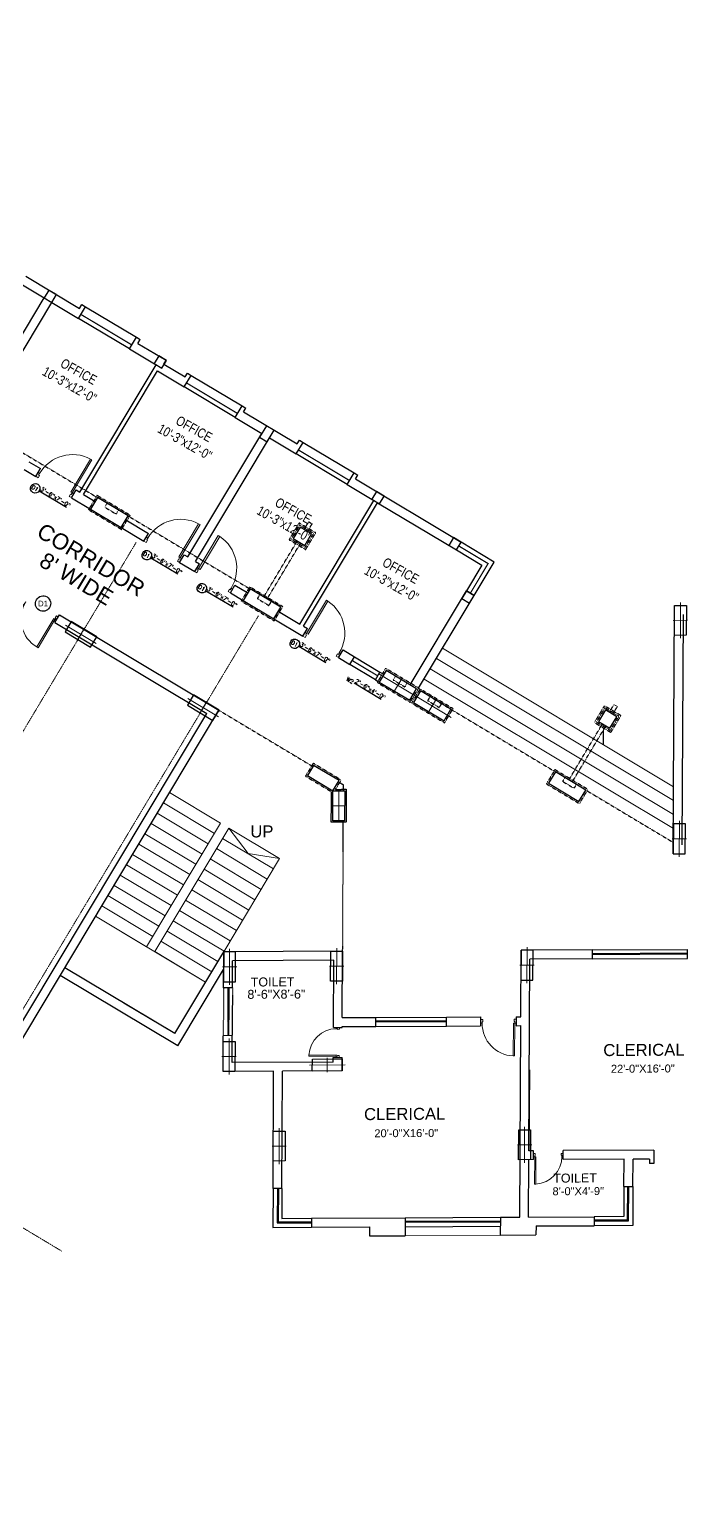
# Model space of a CAD drawing. Header units: inches. Extents: x -110725 to 51121, y 8404 to 44825.
# Drawn here: x -48160 to -47502, y 43109 to 44575 of the extents above; entities that cross this region are included whole.
import ezdxf
from ezdxf.enums import TextEntityAlignment as Align

# ---------------------------------------------------------------- set-up
doc = ezdxf.new("R2010")
doc.units = ezdxf.units.IN
doc.header["$LTSCALE"] = 0.1
doc.header["$MEASUREMENT"] = 0
doc.linetypes.add('CENTER', pattern=[2, 1.25, -0.25, 0.25, -0.25])
doc.linetypes.add('DASHED2', pattern=[0.375, 0.25, -0.125])
doc.layers.get('0').update_dxf_attribs({"color": 1, "lineweight": 0})
for name, color, linetype in [('COL', 6, 'Continuous'), ('GF', 1, 'Continuous'), ('GFT', 4, 'Continuous'), ('GFW', 5, 'Continuous')]:
    doc.layers.add(name, color=color, linetype=linetype)
for name, color, linetype, lineweight in [('dim', 252, 'Continuous', 0), ('DOOR', 32, 'Continuous', 0), ('GRID', 8, 'CENTER', 0), ('HATCH', 5, 'Continuous', 5), ('PROPOSED', 40, 'Continuous', 0), ('stair', 5, 'Continuous', 0)]:
    doc.layers.add(name, color=color, linetype=linetype, lineweight=lineweight)
doc.styles.add('ARIAL', font='arial.ttf')
doc.styles.add('as', font='arial.ttf')
doc.styles.add('ROMAND', font='romand.shx')
doc.styles.add('ROMANS', font='arial.ttf', dxfattribs={"width": 0.8, "height": 15})

# ---------------------------------------------------------------- blocks, each defined once
blk = doc.blocks.new('D-1')
for points in [[(1.5, 34.9), (1.5, 1.9), (3, 1.9), (3, 34.9)], [(2.2, 0.4), (2.2, -1.9), (0, -1.9), (0, 1.9), (1.5, 1.9), (1.5, 0.4)], [(33.7, 0.4), (34.5, 0.4), (34.5, 1.9), (36, 1.9), (36, -1.9), (33.7, -1.9)]]:
    blk.add_lwpolyline(points, close=True)
blk.add_arc((1.5, 1.9), 33, 0, 87.3947)
blk = doc.blocks.new('DD3')
for p, q in [((-70.5, 34.9), (-70.5, 1.9)), ((-70.5, 34.9), (-69, 34.9)), ((-69, 1.9), (-69, 34.9)), ((-1.5, 34.9), (-3, 34.9)), ((-3, 1.9), (-3, 34.9)), ((-1.5, 34.9), (-1.5, 1.9)), ((-72, 1.9), (-72, -1.9)), ((-70.5, 1.9), (-72, 1.9)), ((-69, 1.9), (-70.5, 1.9)), ((-70.5, 0.4), (-70.5, 1.9)), ((-69.8, 0.4), (-70.5, 0.4)), ((-69.8, -1.9), (-69.8, 0.4)), ((-1.5, 1.9), (-3, 1.9)), ((-1.5, 0.4), (-2.2, 0.4)), ((-2.2, 0.4), (-2.2, -1.9)), ((-1.5, 1.9), (-1.5, 0.4)), ((0, 1.9), (-1.5, 1.9)), ((0, -1.9), (0, 1.9)), ((-72, -1.9), (-69.8, -1.9)), ((-2.2, -1.9), (0, -1.9))]:
    blk.add_line(p, q)
for centre, start, end in [((-69, 1.9), 359.9824, 90), ((-3, 1.9), 90, 180.0176)]:
    blk.add_arc(centre, 33, start, end)
blk = doc.blocks.new('D-6-dub')
blk.add_blockref('DD3', (0, 0))

msp = doc.modelspace()

# ---------------------------------------------------------------- hatches: boundary and pattern name
at = {"layer": 'PROPOSED', "linetype": 'Continuous', "extrusion": (-0.132116, 0.079088, 0.988074)}
h = msp.add_hatch(dxfattribs=at)
h.set_pattern_fill('ANSI31', color=256, scale=74.9997, angle=195.91222084, style=0)
h.set_pattern_definition([(240.912221, (-38374.843, 2277.266), (8.1925541, -4.5576286), [])])
h.paths.add_polyline_path([(-13291.73056, -63810.27108), (-13291.59921, -62761.27528), (-13129.60005, -62762.79556), (-13129.73121, -63810.29136)])

# ---------------------------------------------------------------- linework, layer by layer
at = {"layer": 'COL', "extrusion": (-0.132116, 0.079088, 0.988074)}
for p, q in [((-48140.85168, 44314.72081, 87.20032), (-48145.47526, 44306.99929, 87.20015)), ((-48133.22226, 44310.15234, 88.58613), (-48140.85168, 44314.72081, 87.20032)), ((-48145.47526, 44306.99929, 87.20015), (-48137.84584, 44302.43083, 88.58595)), ((-48137.84584, 44302.43083, 88.58595), (-48133.22226, 44310.15234, 88.58613)), ((-48030.8609, 44248.85876, 107.17896), (-48035.48448, 44241.13724, 107.17878)), ((-48035.48448, 44241.13724, 107.17878), (-48027.85506, 44236.56878, 108.56458)), ((-48023.23148, 44244.29029, 108.56476), (-48030.8609, 44248.85876, 107.17896)), ((-48027.85506, 44236.56878, 108.56458), (-48023.23148, 44244.29029, 108.56476)), ((-47923.18199, 44179.1358, 127.1575), (-47930.11737, 44167.55352, 127.15724)), ((-47930.11737, 44167.55352, 127.15724), (-47922.48795, 44162.98506, 128.54304)), ((-47915.55257, 44174.56733, 128.5433), (-47923.18199, 44179.1358, 127.1575)), ((-47922.48795, 44162.98506, 128.54304), (-47915.55257, 44174.56733, 128.5433)), ((-47813.19112, 44113.2739, 147.13613), (-47817.8147, 44105.55238, 147.13596)), ((-47805.5617, 44108.70543, 148.52193), (-47813.19112, 44113.2739, 147.13613)), ((-47810.18528, 44100.98392, 148.52176), (-47805.5617, 44108.70543, 148.52193)), ((-47817.8147, 44105.55238, 147.13596), (-47810.18528, 44100.98392, 148.52176)), ((-47736.26115, 44067.20853, 161.10963), (-47740.88473, 44059.48701, 161.10945)), ((-47728.63173, 44062.64007, 162.49543), (-47736.26115, 44067.20853, 161.10963)), ((-47733.25531, 44054.91855, 162.49525), (-47728.63173, 44062.64007, 162.49543)), ((-47740.88473, 44059.48701, 161.10945), (-47733.25531, 44054.91855, 162.49525)), ((-47723.23586, 44013.95194, 167.11401), (-47727.85945, 44006.23042, 167.11384)), ((-47727.85945, 44006.23042, 167.11384), (-47720.23003, 44001.66196, 168.49964)), ((-47715.60644, 44009.38347, 168.49981), (-47723.23586, 44013.95194, 167.11401)), ((-47720.23003, 44001.66196, 168.49964), (-47715.60644, 44009.38347, 168.49981))]:
    msp.add_line(p, q, dxfattribs=at)
at = {"layer": 'COL', "linetype": 'Continuous', "extrusion": (-0.132116, 0.079088, 0.988074)}
for p, q in [((-47515.38085, 43969.53237, 198.46179), (-47515.22654, 43999.43785, 196.08872)), ((-47515.22654, 43999.43785, 196.08872), (-47503.33194, 43999.50227, 197.674)), ((-47503.33194, 43999.50227, 197.674), (-47503.48625, 43969.59679, 200.04706)), ((-48118.42516, 43983.2413, 116.73131), (-48124.60309, 43972.95383, 116.72869)), ((-48093.01373, 43967.97979, 121.35064), (-48118.42516, 43983.2413, 116.73131)), ((-48124.60309, 43972.95383, 116.72869), (-48099.19166, 43957.69233, 121.34802)), ((-48099.19166, 43957.69233, 121.34802), (-48093.01373, 43967.97979, 121.35064)), ((-47503.48625, 43969.59679, 200.04706), (-47515.38085, 43969.53237, 198.46179)), ((-47803.64928, 43934.47362, 162.72353), (-47810.58466, 43922.89134, 162.72327)), ((-47773.13161, 43916.19975, 168.26673), (-47803.64928, 43934.47362, 162.72353)), ((-47810.58466, 43922.89134, 162.72327), (-47780.06698, 43904.61748, 168.26647)), ((-47780.06698, 43904.61748, 168.26647), (-47773.13161, 43916.19975, 168.26673)), ((-47996.10309, 43909.99114, 138.95012), (-48002.28103, 43899.70367, 138.9475)), ((-47970.69166, 43894.72963, 143.56945), (-47996.10309, 43909.99114, 138.95012)), ((-47769.3169, 43913.91552, 168.95963), (-47776.25227, 43902.33325, 168.95937)), ((-47776.25227, 43902.33325, 168.95937), (-47745.7346, 43884.05938, 174.50258)), ((-47738.79922, 43895.64166, 174.50284), (-47769.3169, 43913.91552, 168.95963)), ((-48002.28103, 43899.70367, 138.9475), (-47976.86959, 43884.44217, 143.56683)), ((-47976.86959, 43884.44217, 143.56683), (-47970.69166, 43894.72963, 143.56945)), ((-47745.7346, 43884.05938, 174.50258), (-47738.79922, 43895.64166, 174.50284)), ((-47876.07327, 43839.57035, 160.63596), (-47882.25236, 43829.28357, 160.63313)), ((-47882.25236, 43829.28357, 160.63313), (-47856.84267, 43814.01916, 165.25246)), ((-47850.66359, 43824.30593, 165.25529), (-47876.07327, 43839.57035, 160.63596)), ((-47856.99698, 43784.11368, 167.62553), (-47856.84267, 43814.01916, 165.25246)), ((-47856.84267, 43814.01916, 165.25246), (-47850.66359, 43824.30593, 165.25529)), ((-47856.84267, 43814.01916, 165.25246), (-47844.94806, 43814.08357, 166.83774)), ((-47844.94806, 43814.08357, 166.83774), (-47845.10237, 43784.1781, 169.2108)), ((-47845.10237, 43784.1781, 169.2108), (-47856.99698, 43784.11368, 167.62553)), ((-47516.35301, 43781.12787, 213.4121), (-47516.50732, 43751.22239, 215.78517)), ((-47504.45841, 43781.19229, 214.99737), (-47516.35301, 43781.12787, 213.4121)), ((-47504.61272, 43751.28681, 217.37044), (-47504.45841, 43781.19229, 214.99737)), ((-47516.50732, 43751.22239, 215.78517), (-47504.61272, 43751.28681, 217.37044)), ((-47966.02242, 43653.09304, 163.53489), (-47966.17673, 43623.18756, 165.90795)), ((-47954.12782, 43653.15746, 165.12016), (-47966.02242, 43653.09304, 163.53489)), ((-47954.28213, 43623.25198, 167.49322), (-47954.12782, 43653.15746, 165.12016)), ((-47859.1253, 43623.76734, 180.17542), (-47858.97098, 43653.67281, 177.80235)), ((-47858.97098, 43653.67281, 177.80235), (-47847.07638, 43653.73723, 179.38762)), ((-47847.07638, 43653.73723, 179.38762), (-47847.23069, 43623.83176, 181.76069)), ((-47668.65732, 43654.70352, 203.16673), (-47668.81163, 43624.79804, 205.5398)), ((-47656.76272, 43654.76794, 204.75201), (-47668.65732, 43654.70352, 203.16673)), ((-47656.91703, 43624.86246, 207.12507), (-47656.76272, 43654.76794, 204.75201)), ((-47966.17673, 43623.18756, 165.90795), (-47954.28213, 43623.25198, 167.49322)), ((-47847.23069, 43623.83176, 181.76069), (-47859.1253, 43623.76734, 180.17542)), ((-47668.81163, 43624.79804, 205.5398), (-47656.91703, 43624.86246, 207.12507)), ((-47966.63967, 43533.47113, 173.02715), (-47966.48535, 43563.37661, 170.65408)), ((-47966.48535, 43563.37661, 170.65408), (-47954.59075, 43563.44103, 172.23936)), ((-47954.59075, 43563.44103, 172.23936), (-47954.74506, 43533.53555, 174.61242)), ((-47877.43014, 43533.95428, 184.9167), (-47877.36841, 43545.91647, 183.96747)), ((-47847.69362, 43534.11533, 188.87989), (-47877.43014, 43533.95428, 184.9167)), ((-47877.36841, 43545.91647, 183.96747), (-47847.6319, 43546.07752, 187.93066)), ((-47847.6319, 43546.07752, 187.93066), (-47847.69362, 43534.11533, 188.87989)), ((-47954.74506, 43533.53555, 174.61242), (-47966.63967, 43533.47113, 173.02715)), ((-47671.22432, 43445.35713, 219.58003), (-47671.07001, 43475.26261, 217.20697)), ((-47671.07001, 43475.26261, 217.20697), (-47659.17541, 43475.32703, 218.79224)), ((-47659.17541, 43475.32703, 218.79224), (-47659.32972, 43445.42155, 221.1653)), ((-47916.55053, 43444.02848, 186.88376), (-47916.39622, 43473.93396, 184.51069)), ((-47916.39622, 43473.93396, 184.51069), (-47904.50162, 43473.99838, 186.09597)), ((-47904.50162, 43473.99838, 186.09597), (-47904.65593, 43444.0929, 188.46903)), ((-47904.65593, 43444.0929, 188.46903), (-47916.55053, 43444.02848, 186.88376)), ((-47659.32972, 43445.42155, 221.1653), (-47671.22432, 43445.35713, 219.58003))]:
    msp.add_line(p, q, dxfattribs=at)
at = {"layer": 'dim', "linetype": 'Continuous', "extrusion": (-0.132116, 0.079088, 0.988074)}
for p, q in [((-47509.26381, 44002.46061, 196.64405), (-47509.44898, 43966.57404, 199.49173)), ((-48093.56155, 43961.30991, 121.81126), (-48124.05527, 43979.62372, 116.26806)), ((-48112.51517, 43964.29433, 119.03809), (-48105.10165, 43976.63929, 119.04124)), ((-47516.49316, 43984.47867, 197.11673), (-47502.21963, 43984.55597, 199.01906)), ((-47810.93168, 43930.96671, 162.0305), (-47772.78458, 43908.12438, 168.9595)), ((-47787.52352, 43926.78447, 165.49516), (-47796.19274, 43912.30663, 165.49484)), ((-47769.81787, 43915.96385, 168.7287), (-47771.08944, 43916.72526, 168.49773)), ((-47971.23948, 43888.05975, 144.03007), (-48001.7332, 43906.37355, 138.48687)), ((-47990.1931, 43891.04417, 141.2569), (-47982.77958, 43903.38913, 141.26005)), ((-47776.59929, 43910.40862, 168.2666), (-47738.4522, 43887.56629, 175.19561)), ((-47753.19114, 43906.22637, 171.73127), (-47761.86036, 43891.74853, 171.73094)), ((-47851.04968, 43784.14589, 168.41817), (-47850.89537, 43814.05136, 166.0451)), ((-47845.02522, 43799.13084, 168.02427), (-47856.91982, 43799.06642, 166.439)), ((-47510.57545, 43748.26406, 216.81511), (-47510.39028, 43784.15063, 213.96743)), ((-47517.61963, 43766.16869, 214.44011), (-47503.3461, 43766.24599, 216.34243)), ((-47960.24486, 43620.22923, 166.93789), (-47960.05969, 43656.1158, 164.09022)), ((-47853.19342, 43620.809, 181.20536), (-47853.00825, 43656.69557, 178.35768)), ((-47662.87976, 43621.83971, 206.56974), (-47662.69459, 43657.72628, 203.72206)), ((-47967.28904, 43638.13386, 164.56289), (-47953.01551, 43638.21116, 166.46522)), ((-47845.96408, 43638.79094, 180.73268), (-47860.2376, 43638.71363, 178.83036)), ((-47669.92394, 43639.74434, 204.19474), (-47655.65041, 43639.82164, 206.09707)), ((-47960.52262, 43566.39937, 171.20941), (-47960.70779, 43530.51279, 174.05709)), ((-47967.75197, 43548.41743, 171.68209), (-47953.47845, 43548.49473, 173.58442)), ((-47844.68911, 43540.11253, 188.80159), (-47880.37292, 43539.91927, 184.04577)), ((-47862.49398, 43547.19321, 185.85414), (-47862.56805, 43532.83858, 186.99322)), ((-47910.61866, 43441.07015, 187.9137), (-47910.43349, 43476.95672, 185.06602)), ((-47665.29245, 43442.39879, 220.60997), (-47665.10728, 43478.28537, 217.7623)), ((-47903.38931, 43459.05208, 187.44103), (-47917.66284, 43458.97478, 185.5387)), ((-47658.0631, 43460.38073, 220.1373), (-47672.33663, 43460.30343, 218.23497))]:
    msp.add_line(p, q, dxfattribs=at)
at = {"layer": 'GF', "extrusion": (-0.132116, 0.079088, 0.988074)}
for p, q in [((-48163.7369, 44328.43128, 83.04292), (-48110.28459, 44296.41736, 92.7525)), ((-48172.17519, 44322.99399, 82.34985), (-48145.47526, 44306.99929, 87.20015)), ((-48219.45259, 44183.45501, 87.19737), (-48145.47526, 44306.99929, 87.20015)), ((-48214.13496, 44175.02579, 88.58309), (-48137.84584, 44302.43083, 88.58595)), ((-48137.84584, 44302.43083, 88.58595), (-48111.09346, 44286.41161, 93.44523)), ((-48107.9728, 44300.27811, 92.75259), (-48104.15809, 44297.99388, 93.44549)), ((-48053.2953, 44267.53744, 102.68416), (-48049.48059, 44265.25321, 103.37707)), ((-48060.23067, 44255.95517, 102.6839), (-48033.57712, 44239.99512, 107.52523)), ((-48051.79238, 44261.39245, 103.37698), (-48023.52513, 44244.46613, 108.51142)), ((-48109.86624, 44112.59009, 107.52237), (-48033.57712, 44239.99512, 107.52523)), ((-48025.83693, 44240.60538, 108.51133), (-48023.52513, 44244.46613, 108.51142)), ((-48025.83693, 44240.60538, 108.51133), (-48004.56123, 44227.86816, 112.37562)), ((-48106.05153, 44110.30585, 108.21527), (-48032.07421, 44233.85013, 108.21805)), ((-48032.07421, 44233.85013, 108.21805), (-48005.3701, 44217.86241, 113.06835)), ((-48002.24944, 44231.72892, 112.37571), (-47998.43473, 44229.44468, 113.06861)), ((-47947.57194, 44198.98824, 122.30728), (-47943.75723, 44196.70401, 123.00018)), ((-47954.50731, 44187.40597, 122.30702), (-47927.80549, 44171.41443, 127.15733)), ((-47946.07189, 44192.83846, 123.0001), (-47892.66309, 44160.86399, 132.7007)), ((-48001.78281, 44047.87015, 127.15455), (-47927.80549, 44171.41443, 127.15733)), ((-47994.1534, 44043.30169, 128.54035), (-47920.17607, 44166.84597, 128.54313)), ((-47920.17607, 44166.84597, 128.54313), (-47893.47196, 44150.85824, 133.39343)), ((-47890.3513, 44164.72475, 132.70079), (-47886.53659, 44162.44052, 133.39369)), ((-48153.90849, 44128.47231, 100.36222), (-48149.2849, 44136.19383, 100.3624)), ((-47835.6738, 44131.98408, 142.63237), (-47831.85909, 44129.69984, 143.32527)), ((-47834.17088, 44125.83908, 143.32518), (-47728.63173, 44062.64007, 162.49543)), ((-48118.30453, 44107.1528, 106.8293), (-48113.68095, 44114.87432, 106.82947)), ((-47842.60917, 44120.4018, 142.6321), (-47815.90735, 44104.41027, 147.48241)), ((-47889.88468, 43980.86598, 147.47963), (-47815.90735, 44104.41027, 147.48241)), ((-47886.06997, 43978.58175, 148.17253), (-47812.09264, 44102.12603, 148.17531)), ((-47812.09264, 44102.12603, 148.17531), (-47733.25532, 44054.91855, 162.49525)), ((-48045.82506, 44063.75237, 119.99441), (-48041.20148, 44071.47389, 119.99458)), ((-47733.25532, 44054.91855, 162.49525), (-47728.63173, 44062.64007, 162.49543)), ((-48010.22111, 44042.43287, 126.46148), (-48005.59752, 44050.15438, 126.46165)), ((-47994.96227, 44033.29594, 129.23308), (-47990.33869, 44041.01745, 129.23325)), ((-47959.35832, 44011.97643, 135.70015), (-47954.73473, 44019.69795, 135.70032)), ((-47779.48946, 43920.00681, 167.1119), (-47723.23586, 44013.95194, 167.11401)), ((-47771.08944, 43916.72526, 168.49773), (-47715.60644, 44009.38347, 168.49981)), ((-48134.81548, 43982.43787, 114.60406), (-48130.19214, 43990.15954, 114.60419)), ((-48130.19214, 43990.15954, 114.60419), (-47970.72308, 43894.67716, 143.56945)), ((-47516.50732, 43751.22239, 215.78517), (-47515.22654, 43999.43785, 196.08872)), ((-47507.54008, 43760.24235, 216.2622), (-47506.35188, 43990.51452, 197.9896)), ((-48134.81548, 43982.43787, 114.60406), (-47982.97598, 43891.52371, 142.18352)), ((-48254.27605, 43438.41197, 142.17596), (-47982.97598, 43891.52371, 142.18352)), ((-48180.32687, 43544.60743, 143.56361), (-47970.72308, 43894.67716, 143.56945)), ((-48014.91255, 43571.4392, 163.53352), (-47966.02242, 43653.09304, 163.53489)), ((-47966.20759, 43617.20647, 166.38256), (-47966.02242, 43653.09304, 163.53489)), ((-47847.07638, 43653.73723, 179.38762), (-47966.02242, 43653.09304, 163.53489)), ((-47847.41871, 43587.39385, 184.65212), (-47847.07638, 43653.73723, 179.38762)), ((-47668.99965, 43588.36014, 208.43123), (-47668.65732, 43654.70352, 203.16673)), ((-47597.2897, 43655.09004, 212.67838), (-47668.65732, 43654.70352, 203.16673)), ((-47597.33599, 43646.11839, 213.3903), (-47597.2897, 43655.09004, 212.67838)), ((-47502.17916, 43646.63375, 226.07249), (-47502.13286, 43655.60539, 225.36057)), ((-48014.9119, 43571.43881, 163.53364), (-48124.85931, 43637.27489, 143.56289)), ((-47957.28664, 43617.25478, 167.57152), (-47957.14776, 43644.16971, 165.43576)), ((-47856.04363, 43644.71728, 178.91059), (-47957.14776, 43644.16971, 165.43576)), ((-47856.39031, 43577.52964, 184.24208), (-47856.04363, 43644.71728, 178.91059)), ((-47660.77025, 43454.38514, 220.25523), (-47659.78266, 43645.78019, 205.06761)), ((-47597.33599, 43646.11839, 213.3903), (-47659.78266, 43645.78019, 205.06761)), ((-48011.90582, 43559.14867, 164.91931), (-48129.48289, 43629.55337, 143.56272)), ((-48011.90647, 43559.14907, 164.9192), (-47966.11252, 43635.63182, 164.92047)), ((-47957.28664, 43617.25478, 167.57152), (-47966.20759, 43617.20647, 166.38256)), ((-47847.46936, 43577.57795, 185.43103), (-47847.465, 43578.42221, 185.36404)), ((-47847.465, 43578.42221, 185.36404), (-47814.01143, 43578.60339, 189.82262)), ((-47847.41871, 43587.39385, 184.65212), (-47813.96514, 43587.57503, 189.1107)), ((-47814.01143, 43578.60339, 189.82262), (-47813.96514, 43587.57503, 189.1107)), ((-47743.38722, 43578.98588, 199.23518), (-47743.34092, 43587.95752, 198.52326)), ((-47743.38722, 43578.98588, 199.23518), (-47709.19023, 43579.17108, 203.79285)), ((-47743.34092, 43587.95752, 198.52326), (-47709.14394, 43588.14273, 203.08093)), ((-47709.14394, 43588.14273, 203.08093), (-47709.19023, 43579.17108, 203.79285)), ((-47673.46013, 43588.33599, 207.83675), (-47673.50642, 43579.36434, 208.54867)), ((-47673.50642, 43579.36434, 208.54867), (-47669.04594, 43579.3885, 209.14315)), ((-47673.46013, 43588.33599, 207.83675), (-47668.99965, 43588.36014, 208.43123)), ((-47670.03353, 43387.99345, 224.33076), (-47669.04594, 43579.3885, 209.14315)), ((-47966.63967, 43533.47113, 173.02715), (-47966.45449, 43569.35771, 170.17947)), ((-47957.53354, 43569.40602, 171.36842), (-47966.45449, 43569.35771, 170.17947)), ((-47957.67242, 43542.49109, 173.50418), (-47957.53354, 43569.40602, 171.36842)), ((-47856.39031, 43577.52964, 184.24208), (-47847.46936, 43577.57795, 185.43103)), ((-47856.56828, 43543.03865, 186.97901), (-47957.67242, 43542.49109, 173.50418)), ((-47847.69362, 43534.11533, 188.87989), (-47907.16665, 43533.79323, 180.95352)), ((-47856.56828, 43543.03865, 186.97901), (-47856.54462, 43547.62416, 186.61514)), ((-47856.54462, 43547.62416, 186.61514), (-47847.62367, 43547.67247, 187.8041)), ((-47847.69362, 43534.11533, 188.87989), (-47847.62367, 43547.67247, 187.8041)), ((-47660.35264, 43535.31844, 213.83299), (-47660.77025, 43454.38514, 220.25523)), ((-47916.0876, 43533.74491, 179.76456), (-47966.63967, 43533.47113, 173.02715)), ((-47916.69226, 43416.56222, 189.06326), (-47916.0876, 43533.74491, 179.76456)), ((-47907.7713, 43416.61054, 190.25222), (-47907.16665, 43533.79323, 180.95352)), ((-47656.30978, 43454.4093, 220.8497), (-47660.77025, 43454.38514, 220.25523)), ((-47656.35607, 43445.43766, 221.56162), (-47656.30978, 43454.4093, 220.8497)), ((-47626.61956, 43445.5987, 225.52481), (-47626.57327, 43454.57035, 224.81289)), ((-47565.65971, 43445.92885, 233.64934), (-47626.61956, 43445.5987, 225.52481)), ((-47535.87691, 43455.06154, 236.9006), (-47626.57327, 43454.57035, 224.81289)), ((-47565.80144, 43418.46259, 235.82884), (-47565.65971, 43445.92885, 233.64934)), ((-47556.88048, 43418.51091, 237.0178), (-47556.73876, 43445.97717, 234.83829)), ((-47540.38368, 43446.06574, 237.01804), (-47556.73876, 43445.97717, 234.83829)), ((-47540.38368, 43446.06574, 237.01804), (-47540.40683, 43441.57992, 237.374)), ((-47535.87691, 43455.06154, 236.9006), (-47535.94635, 43441.60408, 237.96848)), ((-47661.11258, 43388.04176, 225.51972), (-47660.81655, 43445.4135, 220.96715)), ((-47656.35607, 43445.43766, 221.56162), (-47660.81655, 43445.4135, 220.96715)), ((-47535.94635, 43441.60408, 237.96848), (-47540.40683, 43441.57992, 237.374)), ((-47907.7713, 43416.61054, 190.25222), (-47916.69226, 43416.56222, 189.06326)), ((-47565.80144, 43418.46259, 235.82884), (-47556.88048, 43418.51091, 237.0178)), ((-47878.1891, 43386.86611, 196.58847), (-47784.5191, 43387.37341, 209.0725)), ((-47784.5191, 43387.37341, 209.0725), (-47784.61168, 43369.43013, 210.49634)), ((-47689.36227, 43387.88877, 221.75469), (-47689.45485, 43369.94548, 223.17853)), ((-47689.36227, 43387.88877, 221.75469), (-47670.03353, 43387.99345, 224.33076)), ((-47689.36227, 43387.88877, 221.75469), (-47670.03353, 43387.99345, 224.33076)), ((-47661.11258, 43388.04176, 225.51972), (-47595.69226, 43388.39607, 234.23873)), ((-47595.69226, 43388.39607, 234.23873), (-47595.73855, 43379.42442, 234.95064)), ((-47878.1891, 43386.86611, 196.58847), (-47878.2354, 43377.89447, 197.30039)), ((-47878.2354, 43377.89447, 197.30039), (-47820.2492, 43378.20851, 205.0286)), ((-47820.2492, 43378.20851, 205.0286), (-47820.2955, 43369.23687, 205.74052)), ((-47653.72475, 43379.11038, 227.22243), (-47653.77104, 43370.13874, 227.93435)), ((-47653.72475, 43379.11038, 227.22243), (-47595.73855, 43379.42442, 234.95064)), ((-47820.2955, 43369.23687, 205.74052), (-47784.61168, 43369.43013, 210.49634)), ((-47689.45485, 43369.94548, 223.17853), (-47653.77104, 43370.13874, 227.93435))]:
    msp.add_line(p, q, dxfattribs=at)
at = {"layer": 'GF', "linetype": 'Continuous', "extrusion": (-0.132116, 0.079088, 0.988074)}
for p, q in [((-48111.09346, 44286.41161, 93.44523), (-48104.15809, 44297.99388, 93.44549)), ((-48110.28459, 44296.41736, 92.7525), (-48107.9728, 44300.27811, 92.75259)), ((-48060.23067, 44255.95517, 102.6839), (-48053.2953, 44267.53744, 102.68416)), ((-48051.79238, 44261.39245, 103.37698), (-48049.48059, 44265.25321, 103.37707)), ((-48005.3701, 44217.86241, 113.06835), (-47998.43473, 44229.44468, 113.06861)), ((-48004.56123, 44227.86816, 112.37562), (-48002.24944, 44231.72892, 112.37571)), ((-47954.50731, 44187.40597, 122.30702), (-47947.57194, 44198.98824, 122.30728)), ((-47946.07189, 44192.83846, 123.0001), (-47943.75723, 44196.70401, 123.00018)), ((-47892.66309, 44160.86399, 132.7007), (-47890.3513, 44164.72475, 132.70079)), ((-47893.47196, 44150.85824, 133.39343), (-47886.53659, 44162.44052, 133.39369)), ((-48165.35262, 44135.32501, 98.28352), (-48153.90849, 44128.47231, 100.36222)), ((-48160.72903, 44143.04653, 98.2837), (-48149.2849, 44136.19383, 100.3624)), ((-47842.60917, 44120.4018, 142.6321), (-47835.6738, 44131.98408, 142.63237)), ((-47834.17088, 44125.83908, 143.32518), (-47831.85909, 44129.69984, 143.32527)), ((-48118.30453, 44107.1528, 106.8293), (-48099.13216, 44095.67246, 110.31175)), ((-48113.68095, 44114.87432, 106.82947), (-48109.86624, 44112.59009, 107.52237)), ((-48106.05153, 44110.30585, 108.21527), (-48094.50857, 44103.39397, 110.31192)), ((-48068.61448, 44077.39859, 115.85495), (-48045.82506, 44063.75237, 119.99441)), ((-48063.9909, 44085.12011, 115.85513), (-48041.20148, 44071.47389, 119.99458)), ((-48005.59752, 44050.15438, 126.46165), (-48001.78281, 44047.87015, 127.15455)), ((-48010.22111, 44042.43287, 126.46148), (-47994.96227, 44033.29594, 129.23308)), ((-47994.1534, 44043.30169, 128.54035), (-47990.33869, 44041.01745, 129.23325)), ((-47954.73473, 44019.69795, 135.70032), (-47941.9202, 44012.02466, 138.02794)), ((-47959.35832, 44011.97643, 135.70015), (-47946.54379, 44004.30314, 138.02777)), ((-47723.23586, 44013.95194, 167.11401), (-47715.60644, 44009.38347, 168.49981)), ((-47911.40253, 43993.75079, 143.57115), (-47889.88468, 43980.86598, 147.47963)), ((-47916.02611, 43986.02927, 143.57097), (-47886.87884, 43968.576, 148.86526)), ((-47886.87884, 43968.576, 148.86526), (-47882.25526, 43976.29752, 148.86543)), ((-47886.06997, 43978.58175, 148.17253), (-47882.25526, 43976.29752, 148.86543)), ((-47851.27489, 43947.25649, 155.33233), (-47846.6513, 43954.97801, 155.3325)), ((-47851.27489, 43947.25649, 155.33233), (-47839.83076, 43940.40379, 157.41103)), ((-47846.6513, 43954.97801, 155.3325), (-47835.20718, 43948.12531, 157.41121)), ((-47839.83076, 43940.40379, 157.41103), (-47835.20718, 43948.12531, 157.41121)), ((-47814.39936, 43925.17558, 162.03037), (-47809.77578, 43932.89709, 162.03054)), ((-47809.77578, 43932.89709, 162.03054), (-47805.96107, 43930.61286, 162.72344)), ((-47814.39936, 43925.17558, 162.03037), (-47810.58466, 43922.89134, 162.72327))]:
    msp.add_line(p, q, dxfattribs=at)
at = {"layer": 'GF', "extrusion": (-0.132116, 0.079088, 0.988074), "elevation": 9951.06256}
for points in [[(-13143.14712, -63139.17578), (-13129.64718, -63139.17747), (-13129.64267, -63103.17761), (-13143.14262, -63103.17592)], [(-13208.37292, -62947.91837), (-13208.37123, -62934.41843), (-13221.87117, -62934.41674), (-13221.87286, -62947.91668)], [(-13143.12459, -62959.1765), (-13129.62464, -62959.17819), (-13129.62013, -62923.17833), (-13143.12008, -62923.17664)], [(-13208.32784, -62587.91982), (-13208.32615, -62574.41987), (-13221.8261, -62574.41818), (-13221.82779, -62587.91813)], [(-13143.07951, -62599.17794), (-13129.57957, -62599.17963), (-13129.57506, -62563.17977), (-13143.075, -62563.17808)]]:
    msp.add_lwpolyline(points, close=True, dxfattribs=at)
at = {"layer": 'GFT', "extrusion": (-0.132116, 0.079088, 0.988074)}
for p, q in [((-48150.44714, 44113.98445, 101.98468), (-48123.31915, 44097.74032, 106.91218)), ((-48038.89925, 44047.19002, 122.24614), (-48011.77127, 44030.94589, 127.17365)), ((-47983.77683, 44014.18293, 132.25853), (-47956.64885, 43997.9388, 137.18604)), ((-47890.94225, 43958.59394, 149.12093), (-47863.81427, 43942.34981, 154.04843)), ((-47835.70052, 43921.97515, 159.43836), (-47808.57254, 43905.73102, 164.36586)), ((-47586.70006, 43874.3937, 196.54078), (-47586.77146, 43860.55524, 197.6389))]:
    msp.add_line(p, q, dxfattribs=at)
for centre, radius in [((-13119.00294, -63198.05398, 9951.06256), 4.79709), ((-13118.98646, -63066.46768, 9951.06256), 4.79709), ((-13118.97832, -63001.44309, 9951.06256), 4.79709), ((-13024.19751, -63131.37476, 9951.06256), 7.69521), ((-13118.96461, -62891.93175, 9951.06256), 4.79709)]:
    msp.add_circle(centre, radius, dxfattribs=at)
at = {"layer": 'GFW', "linetype": 'Continuous', "extrusion": (-0.132116, 0.079088, 0.988074)}
for p, q in [((-48104.15809, 44297.99388, 93.44549), (-48053.2953, 44267.53744, 102.68416)), ((-48060.23067, 44255.95517, 102.6839), (-48111.09346, 44286.41161, 93.44523)), ((-47998.43473, 44229.44468, 113.06861), (-47947.57194, 44198.98824, 122.30728)), ((-47954.50731, 44187.40597, 122.30702), (-48005.3701, 44217.86241, 113.06835)), ((-47842.60917, 44120.4018, 142.6321), (-47893.47196, 44150.85824, 133.39343)), ((-47886.53659, 44162.44052, 133.39369), (-47835.6738, 44131.98408, 142.63237)), ((-47695.57092, 44042.84338, 168.50056), (-47728.63173, 44062.64007, 162.49543)), ((-47733.25532, 44054.91855, 162.49525), (-47707.82392, 44039.69033, 167.11459)), ((-47707.82392, 44039.69033, 167.11459), (-47723.23586, 44013.95194, 167.11401)), ((-47715.60644, 44009.38347, 168.49981), (-47695.57092, 44042.84338, 168.50056)), ((-47835.20718, 43948.12531, 157.41121), (-47809.77578, 43932.89709, 162.03054)), ((-47814.39936, 43925.17558, 162.03037), (-47839.83076, 43940.40379, 157.41103))]:
    msp.add_line(p, q, dxfattribs=at)
at = {"layer": 'GFW', "linetype": 'DASHED2', "extrusion": (-0.132116, 0.079088, 0.988074)}
for p, q in [((-48214.26748, 44180.35019, 88.13919), (-48092.19678, 44107.25473, 110.31201)), ((-48082.66001, 44101.54415, 112.04426), (-48084.9718, 44097.68339, 112.04417)), ((-48084.9718, 44097.68339, 112.04417), (-48073.52767, 44090.83069, 114.12288)), ((-48071.21588, 44094.69145, 114.12296), (-48073.52767, 44090.83069, 114.12288)), ((-48061.67911, 44088.98087, 115.85521), (-47939.60841, 44015.88541, 138.02803)), ((-47885.58865, 44075.32698, 140.49319), (-47880.96507, 44083.04849, 140.49337)), ((-47882.1978, 44073.29655, 141.10911), (-47877.57422, 44081.01806, 141.10928)), ((-47880.96507, 44083.04849, 140.49337), (-47877.57422, 44081.01806, 141.10928)), ((-47926.045, 44007.7637, 140.49168), (-47892.52403, 44063.7447, 140.49293)), ((-47922.65415, 44005.73327, 141.10759), (-47889.13317, 44061.71427, 141.10885)), ((-47930.07164, 44010.17483, 139.76028), (-47932.38343, 44006.31407, 139.76019)), ((-47932.38343, 44006.31407, 139.76019), (-47920.9393, 43999.46137, 141.8389)), ((-47918.62751, 44003.32213, 141.83898), (-47920.9393, 43999.46137, 141.8389)), ((-47794.11251, 43928.76304, 164.45578), (-47796.4243, 43924.90228, 164.45569)), ((-47794.11251, 43928.76304, 164.45578), (-47796.4243, 43924.90228, 164.45569)), ((-47796.4243, 43924.90228, 164.45569), (-47784.98017, 43918.04958, 166.5344)), ((-47796.4243, 43924.90228, 164.45569), (-47784.98017, 43918.04958, 166.5344)), ((-47782.66838, 43921.91034, 166.53448), (-47784.98017, 43918.04958, 166.5344)), ((-47782.66838, 43921.91034, 166.53448), (-47784.98017, 43918.04958, 166.5344)), ((-47759.78012, 43908.20494, 170.69189), (-47762.09192, 43904.34418, 170.6918)), ((-47759.78012, 43908.20494, 170.69189), (-47762.09192, 43904.34418, 170.6918)), ((-47762.09192, 43904.34418, 170.6918), (-47750.64779, 43897.49148, 172.7705)), ((-47762.09192, 43904.34418, 170.6918), (-47750.64779, 43897.49148, 172.7705)), ((-47756.50237, 43906.24223, 171.28725), (-47634.43167, 43833.14678, 193.46007)), ((-47748.336, 43901.35224, 172.77059), (-47750.64779, 43897.49148, 172.7705)), ((-47748.336, 43901.35224, 172.77059), (-47750.64779, 43897.49148, 172.7705)), ((-47970.73851, 43894.65798, 143.56892), (-47876.77903, 43838.39542, 160.63564)), ((-47580.41191, 43892.58834, 195.92524), (-47575.78833, 43900.30986, 195.92541)), ((-47577.02106, 43890.55791, 196.54115), (-47572.39748, 43898.27943, 196.54132)), ((-47575.78833, 43900.30986, 195.92541), (-47572.39748, 43898.27943, 196.54132)), ((-47620.86826, 43825.02506, 195.92372), (-47587.34729, 43881.00606, 195.92498)), ((-47617.47741, 43822.99463, 196.53963), (-47583.95643, 43878.97563, 196.54089)), ((-47624.8949, 43827.43619, 195.19232), (-47627.20669, 43823.57544, 195.19224)), ((-47851.34761, 43823.16718, 165.25498), (-47846.21798, 43820.09558, 166.18672)), ((-47850.07604, 43822.40577, 165.48595), (-47846.21798, 43820.09558, 166.18672)), ((-47850.07604, 43822.40577, 165.48595), (-47846.21798, 43820.09558, 166.18672)), ((-47846.24904, 43814.07653, 166.66435), (-47846.21798, 43820.09558, 166.18672)), ((-47846.24132, 43815.5718, 166.5457), (-47846.21798, 43820.09558, 166.18672)), ((-47846.24132, 43815.5718, 166.5457), (-47846.21798, 43820.09558, 166.18672)), ((-47627.20669, 43823.57544, 195.19224), (-47615.76256, 43816.72274, 197.27094)), ((-47613.45077, 43820.5835, 197.27102), (-47615.76256, 43816.72274, 197.27094)), ((-47603.914, 43814.87291, 199.00328), (-47516.44913, 43762.4993, 214.89032)), ((-47847.07638, 43653.73723, 179.38762), (-47846.40335, 43784.17105, 169.03741)), ((-47966.20759, 43617.20647, 166.38256), (-47966.45449, 43569.35771, 170.17947)), ((-47961.74712, 43617.23063, 166.97704), (-47961.99402, 43569.38186, 170.77395)), ((-47960.87828, 43617.23533, 167.09284), (-47961.12518, 43569.38657, 170.88974)), ((-47957.28664, 43617.25478, 167.57152), (-47957.53354, 43569.40602, 171.36842))]:
    msp.add_line(p, q, dxfattribs=at)
at = {"layer": 'GFW', "extrusion": (-0.132116, 0.079088, 0.988074)}
for p, q in [((-47597.3077, 43651.60106, 212.95523), (-47502.15087, 43652.11642, 225.63742)), ((-47597.2897, 43655.09004, 212.67838), (-47502.13286, 43655.60539, 225.36057)), ((-47597.33599, 43646.11839, 213.3903), (-47502.17916, 43646.63375, 226.07249)), ((-47597.31284, 43650.60422, 213.03434), (-47502.15601, 43651.11957, 225.71653)), ((-47814.01143, 43578.60339, 189.82262), (-47743.38722, 43578.98588, 199.23518)), ((-47813.98828, 43583.08921, 189.46666), (-47743.36407, 43583.4717, 198.87922)), ((-47813.98314, 43584.08606, 189.38756), (-47743.35893, 43584.46855, 198.80012)), ((-47813.96514, 43587.57503, 189.1107), (-47743.34092, 43587.95752, 198.52326)), ((-47916.69226, 43416.56222, 189.06326), (-47916.89286, 43377.68511, 192.14825)), ((-47912.23178, 43416.58638, 189.65774), (-47912.40924, 43382.19508, 192.38677)), ((-47911.24056, 43416.59175, 189.78985), (-47911.41288, 43383.1973, 192.43977)), ((-47907.7713, 43416.61054, 190.25222), (-47907.92561, 43386.70506, 192.62529)), ((-47565.80144, 43418.46259, 235.82884), (-47565.95575, 43388.55712, 238.20191)), ((-47562.33218, 43418.48138, 236.29122), (-47562.50449, 43385.08693, 238.94114)), ((-47561.34096, 43418.48675, 236.42332), (-47561.51842, 43384.09545, 239.15235)), ((-47556.88048, 43418.51091, 237.0178), (-47557.08109, 43379.63379, 240.10279)), ((-47784.5191, 43387.37341, 209.0725), (-47689.36227, 43387.88877, 221.75469)), ((-47565.95575, 43388.55712, 238.20191), (-47595.69226, 43388.39607, 234.23873)), ((-47916.89286, 43377.68511, 192.14825), (-47878.2354, 43377.89447, 197.30039)), ((-47912.40924, 43382.19508, 192.38677), (-47878.21225, 43382.38029, 196.94443)), ((-47911.41288, 43383.1973, 192.43977), (-47878.20711, 43383.37714, 196.86533)), ((-47907.92561, 43386.70506, 192.62529), (-47878.1891, 43386.86611, 196.58847)), ((-47784.56539, 43378.40177, 209.78442), (-47689.40856, 43378.91712, 222.46661)), ((-47784.54224, 43382.88759, 209.42846), (-47689.38541, 43383.40294, 222.11065)), ((-47784.5371, 43383.88444, 209.34936), (-47689.38027, 43384.39979, 222.03155)), ((-47557.08109, 43379.63379, 240.10279), (-47595.73855, 43379.42442, 234.95064)), ((-47561.51842, 43384.09545, 239.15235), (-47595.71541, 43383.91025, 234.59469)), ((-47562.50449, 43385.08693, 238.94114), (-47595.71026, 43384.9071, 234.51558))]:
    msp.add_line(p, q, dxfattribs=at)
at = {"layer": 'GFW', "linetype": 'Continuous', "extrusion": (-0.132116, 0.079088, 0.988074), "const_width": 1.25, "elevation": 9951.06256}
for points in [[(-13291.65274, -63188.71528), (-13291.66025, -63248.71504)], [(-13287.13902, -63061.27464), (-13287.14653, -63121.2744)], [(-13287.12249, -62929.27517), (-13287.13, -62989.27493)], [(-13252.59993, -62765.78015), (-13287.0998, -62765.77583), (-13287.10412, -62800.27569)], [(-13134.10886, -62833.29472), (-13134.1051, -62803.29484)]]:
    msp.add_lwpolyline(points, dxfattribs=at)
at = {"layer": 'GFW', "linetype": 'DASHED2', "extrusion": (-0.132116, 0.079088, 0.988074), "elevation": 9951.06256}
for points in [[(-13144.64731, -63140.67558), (-13128.14737, -63140.67765), (-13128.14249, -63101.6778), (-13144.64242, -63101.67574)], [(-13205.3733, -62950.91874), (-13205.37086, -62931.41881), (-13224.87078, -62931.41637), (-13224.87323, -62950.91629)], [(-13206.87311, -62949.41855), (-13206.87104, -62932.91862), (-13223.37098, -62932.91655), (-13223.37304, -62949.41649)], [(-13144.62477, -62960.6763), (-13128.12483, -62960.67837), (-13128.11995, -62921.67853), (-13144.61989, -62921.67646)], [(-13144.60469, -62800.29353), (-13128.10475, -62800.2956), (-13128.09987, -62761.29575), (-13144.5998, -62761.29369)], [(-13144.60469, -62800.29353), (-13128.10475, -62800.2956), (-13128.09987, -62761.29575), (-13144.5998, -62761.29369)], [(-13144.59962, -62759.79369), (-13128.09968, -62759.79576), (-13128.0948, -62720.79592), (-13144.59473, -62720.79385)], [(-13144.59962, -62759.79369), (-13128.09968, -62759.79576), (-13128.0948, -62720.79592), (-13144.59473, -62720.79385)], [(-13205.32823, -62590.92018), (-13205.32579, -62571.42026), (-13224.82571, -62571.41782), (-13224.82815, -62590.91774)], [(-13206.82803, -62589.42), (-13206.82597, -62572.92006), (-13223.3259, -62572.918), (-13223.32797, -62589.41793)], [(-13144.57969, -62600.67775), (-13128.07976, -62600.67981), (-13128.07488, -62561.67997), (-13144.57481, -62561.6779)]]:
    msp.add_lwpolyline(points, close=True, dxfattribs=at)
for points in [[(-13015.08032, -62780.86573), (-13025.92902, -62780.84911), (-13025.97958, -62813.84894), (-13010.97965, -62813.87192), (-13010.93269, -62783.22074)], [(-13015.08032, -62780.86573), (-13025.92902, -62780.84911), (-13025.97958, -62813.84894), (-13010.97965, -62813.87192), (-13010.93269, -62783.22074)], [(-13015.08032, -62780.86573), (-13020.65356, -62771.55802), (-12992.34115, -62754.60519), (-12984.63532, -62767.47447), (-13010.93269, -62783.22074)], [(-13015.08032, -62780.86573), (-13020.65356, -62771.55802), (-12992.34115, -62754.60519), (-12984.63532, -62767.47447), (-13010.93269, -62783.22074)]]:
    msp.add_lwpolyline(points, dxfattribs=at)
at = {"layer": 'GRID', "linetype": 'CENTER', "extrusion": (-0.132116, 0.079088, 0.988074)}
for p, q in [((-48053.56086, 44062.41252, 119.06729), (-48580.83027, 43181.79366, 119.0526)), ((-47931.24718, 43989.14835, 141.2861), (-48458.50396, 43108.55057, 141.27141)), ((-48127.80566, 43353.91286, 165.84983), (-48952.76433, 43847.85831, 16.00798))]:
    msp.add_line(p, q, dxfattribs=at)
at = {"layer": 'HATCH', "extrusion": (-0.132116, 0.079088, 0.988074)}
msp.add_line((-47689.45485, 43369.94548, 223.17853), (-47784.61168, 43369.43013, 210.49634), dxfattribs=at)
at = {"layer": 'stair', "extrusion": (-0.132116, 0.079088, 0.988074)}
for p, q in [((-47753.36571, 43946.32441, 168.4984), (-47516.23329, 43804.33045, 211.57092)), ((-47747.20093, 43956.61977, 168.49863), (-47516.16134, 43818.27417, 210.46446)), ((-47759.53048, 43936.02906, 168.49816), (-47516.30524, 43790.38673, 212.67739)), ((-47765.69526, 43925.7337, 168.49793), (-47516.37719, 43776.44301, 213.78385))]:
    msp.add_line(p, q, dxfattribs=at)
at = {"layer": 'stair', "linetype": 'Continuous', "extrusion": (-0.132116, 0.079088, 0.988074)}
for p, q in [((-47975.35285, 43771.53982, 152.80658), (-48026.21597, 43801.99646, 143.56784)), ((-47969.1884, 43781.83538, 152.80675), (-48020.05119, 43812.29182, 143.56808)), ((-47981.5173, 43761.24427, 152.80641), (-48032.38075, 43791.7011, 143.56761)), ((-47993.8462, 43740.65316, 152.80606), (-48044.7103, 43771.11039, 143.56715)), ((-48043.16179, 43658.28874, 152.80469), (-47969.1884, 43781.83538, 152.80675)), ((-47987.68175, 43750.94872, 152.80623), (-48038.54553, 43781.40575, 143.56738)), ((-48034.9531, 43653.3734, 154.29571), (-47960.97971, 43776.92004, 154.29777)), ((-47941.71293, 43751.39637, 158.9169), (-47960.9807, 43776.91838, 154.29777)), ((-47910.11692, 43746.4636, 163.53644), (-47960.97971, 43776.92004, 154.29777)), ((-48000.01065, 43730.35761, 152.80589), (-48050.87508, 43760.81503, 143.56692)), ((-47922.44647, 43725.87289, 163.53598), (-47973.30861, 43756.32893, 154.29743)), ((-47916.28169, 43736.16824, 163.53621), (-47967.14416, 43766.62449, 154.2976)), ((-48012.33955, 43709.7665, 152.80555), (-48063.20463, 43740.22432, 143.56646)), ((-48006.1751, 43720.06206, 152.80572), (-48057.03986, 43750.51968, 143.56669)), ((-47928.61125, 43715.57753, 163.53575), (-47979.47305, 43746.03338, 154.29725)), ((-47966.02242, 43653.09304, 163.53489), (-47910.11692, 43746.4636, 163.53644)), ((-47941.71293, 43751.39637, 158.9169), (-47910.11758, 43746.46174, 163.5365)), ((-48018.504, 43699.47095, 152.80537), (-48069.36941, 43729.92896, 143.56622)), ((-47940.9408, 43694.98682, 163.53529), (-47991.80195, 43725.44228, 154.29691)), ((-47934.77603, 43705.28217, 163.53552), (-47985.6375, 43735.73783, 154.29708)), ((-48024.66845, 43689.1754, 152.8052), (-48075.53419, 43719.63361, 143.56599)), ((-47947.10558, 43684.69146, 163.53505), (-47997.9664, 43715.14672, 154.29674)), ((-48036.99734, 43668.58429, 152.80486), (-48087.86374, 43699.04289, 143.56553)), ((-48030.8329, 43678.87984, 152.80503), (-48081.69897, 43709.33825, 143.56576)), ((-47953.27036, 43674.3961, 163.53482), (-48004.13085, 43704.85117, 154.29657)), ((-47984.10115, 43622.92345, 163.53241), (-48094.03542, 43688.75167, 143.56405)), ((-48043.16179, 43658.28874, 152.80469), (-48094.02852, 43688.74754, 143.5653)), ((-47965.59991, 43653.80539, 163.53436), (-48016.45975, 43684.26006, 154.29622)), ((-47959.43514, 43664.10075, 163.53459), (-48010.2953, 43694.55562, 154.2964)), ((-47971.76469, 43643.51003, 163.53413), (-48022.6242, 43673.96451, 154.29605)), ((-47984.09424, 43622.91932, 163.53367), (-48034.9531, 43653.3734, 154.29571)), ((-47977.92947, 43633.21468, 163.5339), (-48028.78865, 43663.66896, 154.29588)), ((-48014.91813, 43571.44254, 163.53251), (-48065.77469, 43601.89524, 154.29497))]:
    msp.add_line(p, q, dxfattribs=at)

# ---------------------------------------------------------------- block references
at = {"layer": 'DOOR', "extrusion": (-0.132116, 0.079088, 0.988074)}
for name, p, xscale, yscale, zscale, rotation in [('D-1', (-13131.8375, -63161.79369, 9951.06256), -1.166662000001873, 1.166662000001937, 1.166662000001936, 89.99282590132822), ('D-1', (-13131.82154, -63034.2942, 9951.06256), -1.166662000001873, 1.166662000001937, 1.166662000001936, 89.99282590132822), ('D-1', (-13131.81928, -63016.29427, 9951.06256), 1.166662000001873, 1.166662000001873, 1.166662000001873, 89.99282590132822), ('D-6-dub', (-13018.66244, -63111.30099, 9951.06256), -0.9999960000000003, 0.9999960000000001, 0.9999960000000001, 269.9946735717817), ('D-1', (-13131.80332, -62888.79478, 9951.06256), 1.166662000001873, 1.166662000001873, 1.166662000001873, 89.99282590132822), ('D-1', (-12909.12171, -62503.49812, 9951.06256), 0.9999959999999999, 0.9999959999999999, 0.9999959999999999, 300.9122208391338), ('D-1', (-12786.32575, -62639.77096, 9951.06256), 0.8333300000014388, 0.8333300000014388, 0.8333300000014388, 210.9122208391338), ('D-1', (-12803.01971, -62418.98661, 9951.06256), -0.8333300000014386, 0.833329999997541, 0.8333299999979517, 300.9122208391339)]:
    msp.add_blockref(name, p, dxfattribs=dict(at, xscale=xscale, yscale=yscale, zscale=zscale, rotation=rotation))

# ---------------------------------------------------------------- texts
at = {"layer": 'GFT', "extrusion": (-0.132116, 0.079088, 0.988074)}
for s, height, rotation, style, p in [('D1', 3.999984, 89.9928259, 'ROMAND', (-13117.04135, -63201.87319, 9951.06256)), ('3\'-6"x7\'-0"', 3.999984, 89.9928259, 'ROMAND', (-13119.87824, -63193.0098, 9951.06256)), ('CORRIDOR', 15.999936, 90.05213859, 'as', (-13078.47026, -63173.28438, 9951.06256)), ("8' WIDE", 15.999936, 90.05213859, 'as', (-13054.52957, -63155.90257, 9951.06256)), ('D1', 3.999984, 89.9928259, 'ROMAND', (-13117.02487, -63070.2869, 9951.06256)), ('3\'-6"x7\'-0"', 3.999984, 89.9928259, 'ROMAND', (-13119.86177, -63061.4235, 9951.06256)), ('D1', 3.999984, 89.9928259, 'ROMAND', (-13117.01673, -63005.26231, 9951.06256)), ('3\'-6"x7\'-0"', 3.999984, 89.9928259, 'ROMAND', (-13119.85363, -62996.39891, 9951.06256)), ('D1', 3.999984, 89.9928259, 'ROMAND', (-13117.00302, -62895.75096, 9951.06256)), ('3\'-6"x7\'-0"', 3.999984, 89.9928259, 'ROMAND', (-13119.83991, -62886.88756, 9951.06256)), ('W2', 3.999984, 89.9928259, 'ROMAND', (-13113.95726, -62828.74531, 9951.06256)), ('2\'-6"x4\'-0"', 3.999984, 89.9928259, 'ROMAND', (-13116.79416, -62819.88191, 9951.06256)), (' UP', 11.999952, 120.91222084, 'as', (-12927.64553, -62833.89579, 9951.06256)), ('TOILET', 8.999964, 120.91222084, 'as', (-12802.41337, -62752.06292, 9951.06256)), ('8\'-6"X8\'-6"', 8.999964, 120.91222084, 'as', (-12790.12079, -62748.59288, 9951.06256)), ('CLERICAL', 11.999952, 120.91222084, 'as', (-12923.77869, -62409.88104, 9951.06256)), ('22\'-0"X16\'-0"', 7.999968, 120.91222084, 'as', (-12913.38058, -62394.57982, 9951.06256)), ('CLERICAL', 11.999952, 120.91222084, 'as', (-12746.00456, -62584.31289, 9951.06256)), ('20\'-0"X16\'-0"', 7.999968, 120.91222084, 'as', (-12736.55522, -62566.41954, 9951.06256)), ('TOILET', 8.999964, 120.91222084, 'as', (-12789.53826, -62387.54059, 9951.06256)), ('8\'-0"X4\'-9"', 7.999968, 120.91222084, 'as', (-12778.29859, -62381.60433, 9951.06256))]:
    msp.add_text(s, height=height, rotation=rotation, dxfattribs=dict(at, style=style)).set_placement(p)
at = {"layer": 'GFT', "extrusion": (-0.132116, 0.079088, 0.988074), "style": 'ARIAL'}
msp.add_text('D1', height=5.759977, rotation=120.91222084, dxfattribs=at).set_placement((-13024.22666, -63131.4214, 9951.06256), align=Align.MIDDLE_CENTER)
at = {"layer": 'GFT', "extrusion": (-0.132116, 0.079088, 0.988074), "char_height": 9.5999616, "attachment_point": 1, "text_direction": (0.862596, -0.481913, 0.153911), "style": 'ROMANS'}
for insert in [(-48135.82989, 44252.65866, 92.83938), (-48020.48822, 44195.38323, 112.84618), (-47921.31071, 44113.59145, 132.65402), (-47813.87237, 44053.66255, 151.81646)]:
    msp.add_mtext_dynamic_manual_height_columns('\\A1;{\\fArial CYR|b0|i0|c0|p34;    OFFICE\\fArial CYR|b0|i0|c204|p34;  \\fArial CYR|b0|i0|c0|p34;\\P10\\fArial CYR|b0|i0|c204|p34;\'-\\fArial CYR|b0|i0|c0|p34;3\\fArial CYR|b0|i0|c204|p34;"\\fArial CYR|b0|i0|c0|p34;x12\\fArial CYR|b0|i0|c204|p34;\'-\\fArial CYR|b0|i0|c0|p34;0\\fArial CYR|b0|i0|c204|p34;"}', width=1135.5, gutter_width=30, heights=[0], dxfattribs=dict(at, insert=insert))

doc.saveas('drawing.dxf')
